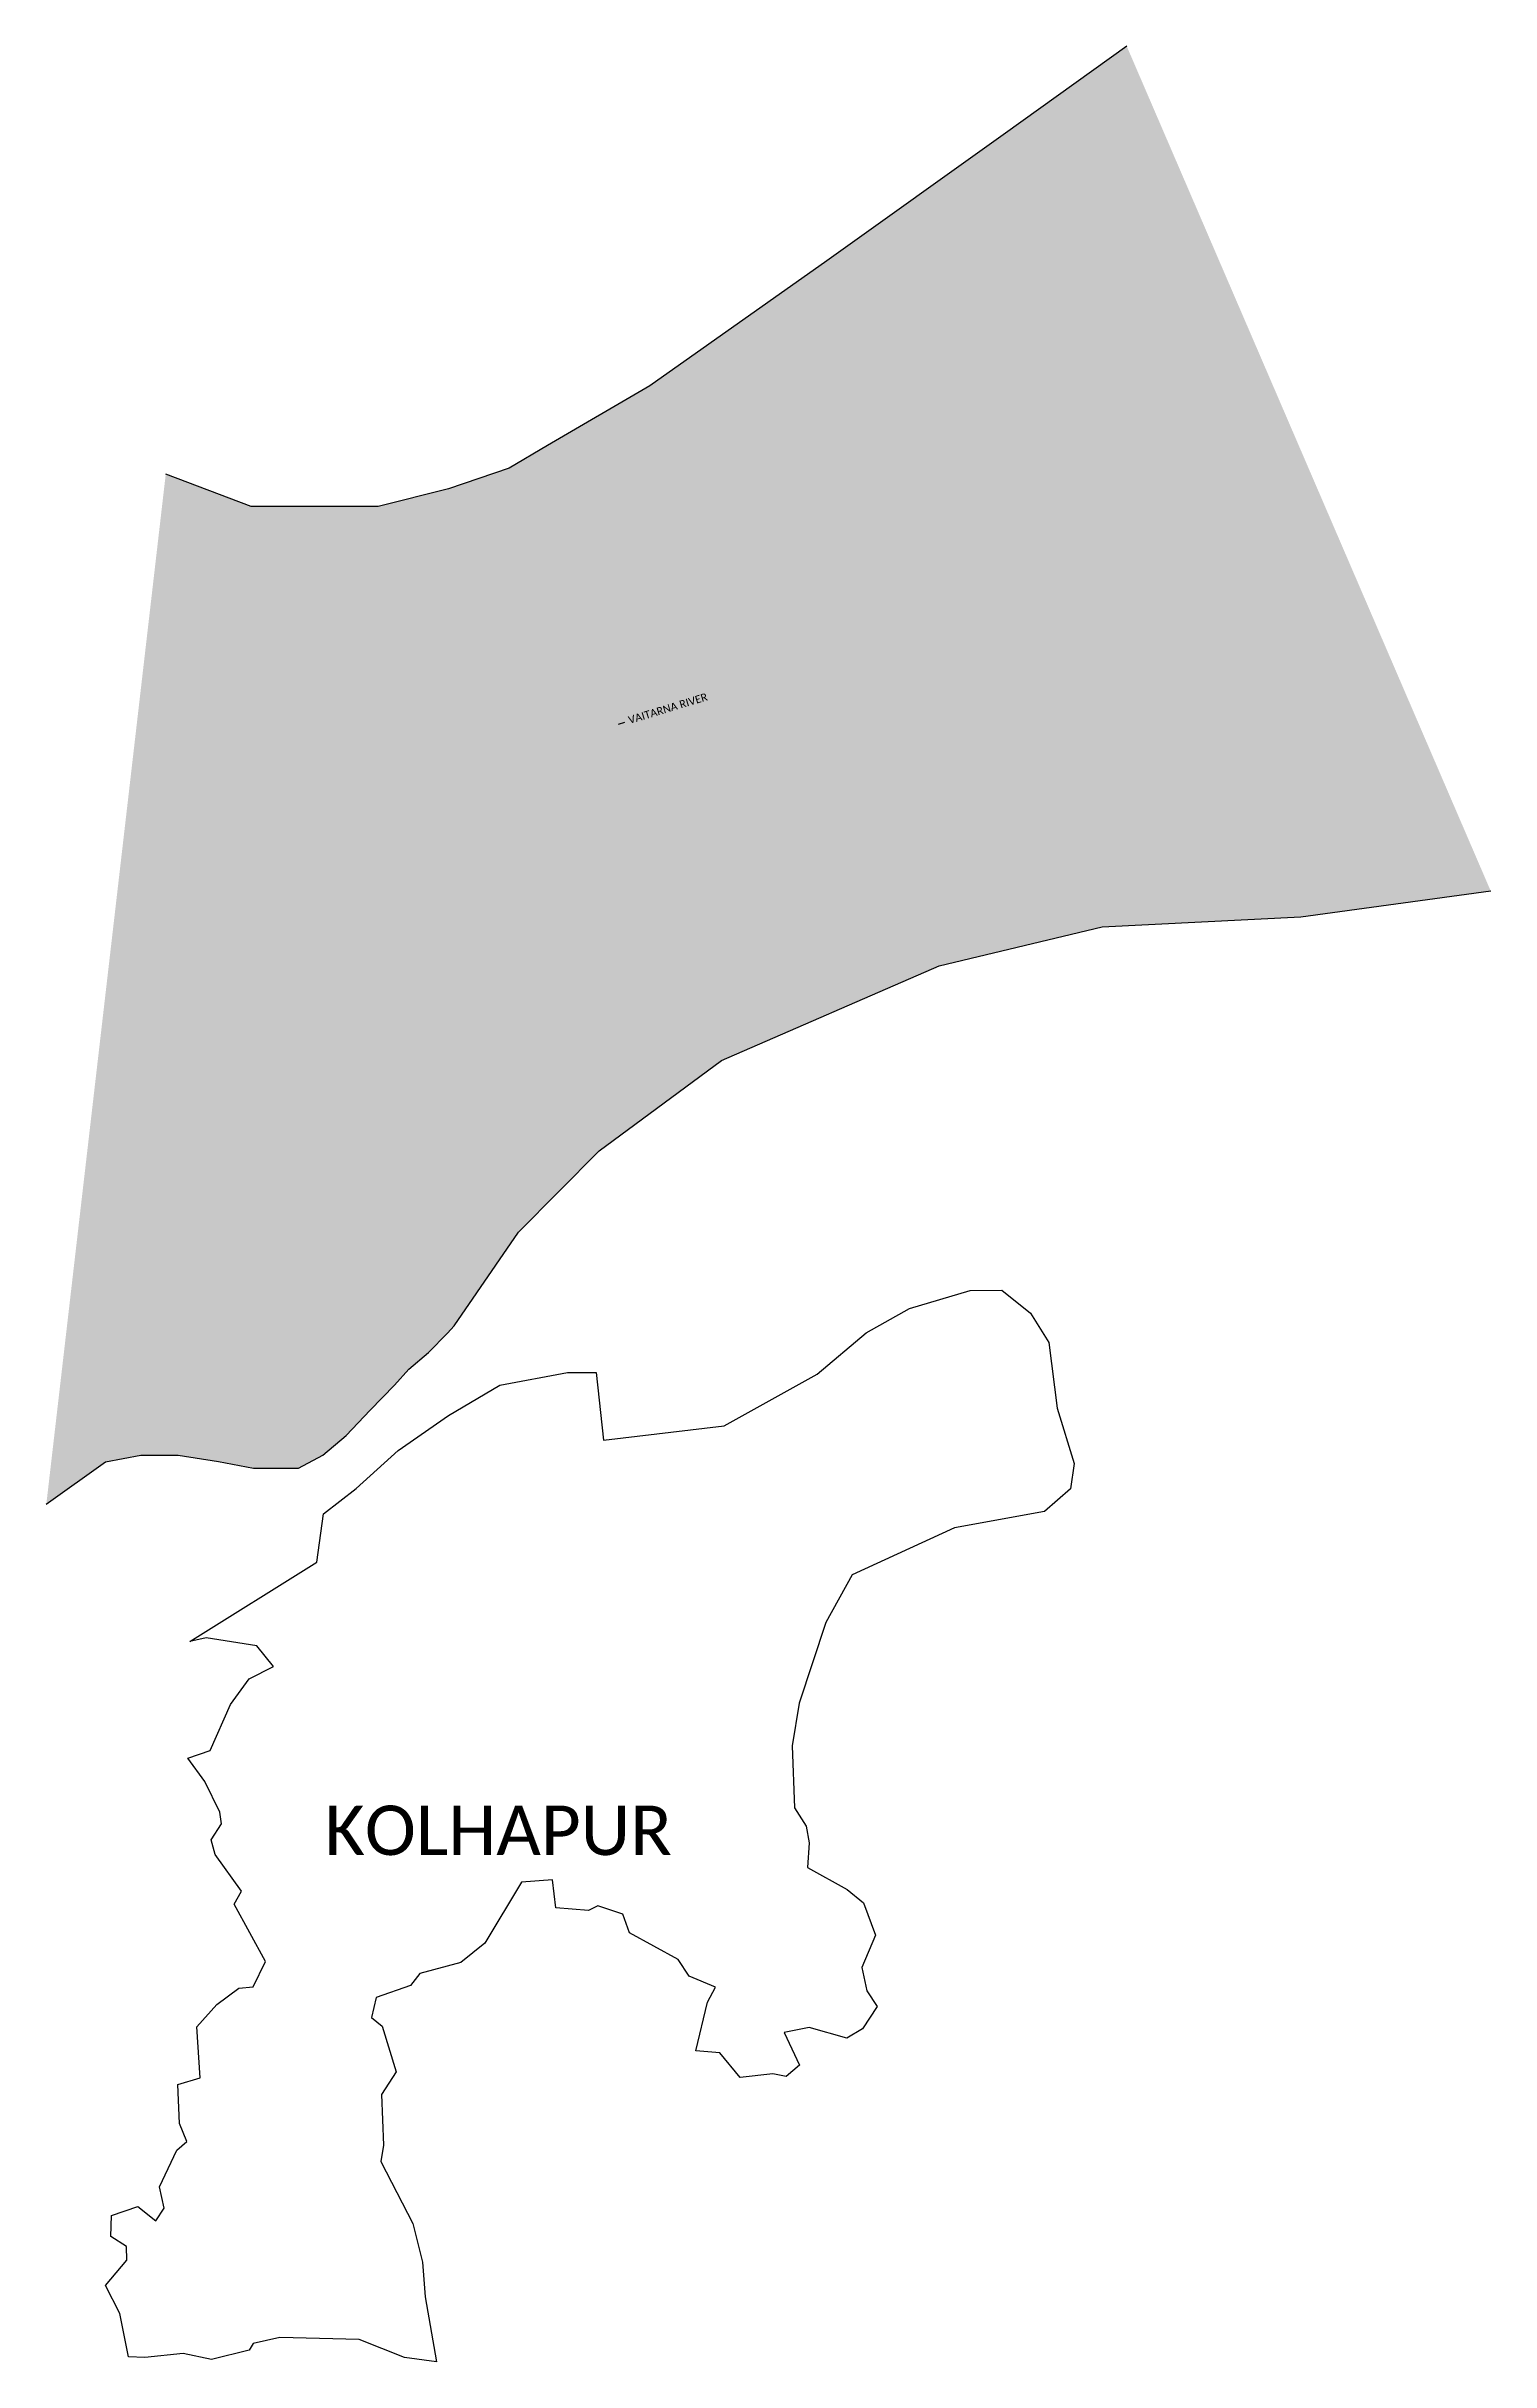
# Model space of a CAD drawing. Header units: metres. Extents: x 264751 to 268509, y 2153187 to 2159211.
import ezdxf

# ---------------------------------------------------------------- set-up
doc = ezdxf.new("R2010")
doc.units = ezdxf.units.M
for name, color, linetype in [('ARROW', 7, 'Continuous'), ('RIVER', 4, 'Continuous'), ('RIVER TEXT', 7, 'Continuous'), ('village', 3, 'Continuous'), ('VILLAGE NAME', 250, 'Continuous')]:
    doc.layers.add(name, color=color, linetype=linetype)
doc.styles.get("Standard").update_dxf_attribs({"font": 'simplex.shx'})
doc.dimstyles.get("Standard").update_dxf_attribs({"dimtxt": 0.18, "dimasz": 0.18, "dimexe": 0.18, "dimexo": 0.0625, "dimgap": 0.09, "dimtad": 0, "dimtih": 1, "dimtoh": 1, "dimdec": 4, "dimzin": 0, "dimdsep": 46, "dimtxsty": 'Standard', "dimcen": 0.09, "dimadec": 0, "dimazin": 0, "dimtfac": 1, "dimtdec": 4, "dimtofl": 0, "dimtmove": 0, "dimatfit": 3, "dimfxl": 1, "dimtolj": 1, "dimtzin": 0, "dimarcsym": 0})

msp = doc.modelspace()

# ---------------------------------------------------------------- hatches: boundary and pattern name
at = {"layer": 'RIVER'}
h = msp.add_hatch(dxfattribs=at)
h.set_pattern_fill('DASH', color=256, scale=5)
h.paths.add_polyline_path([(267562, 2159211.1), (267246.4, 2158985.5), (266781.6, 2158653.2), (266321.3, 2158327.6), (266055.2, 2158172.1), (265955.2, 2158113.7), (265796.9, 2158060), (265614.6, 2158013.5), (265283.9, 2158013.5), (265061.5, 2158097.6), (264750.8, 2155417.8), (264904.7, 2155527.8), (264996.3, 2155545.5), (265030.2, 2155545.5), (265094.2, 2155545.5), (265198.6, 2155528.7), (265289.8, 2155511.2), (265353.6, 2155511.2), (265406.7, 2155511.2), (265470.5, 2155545.4), (265531.3, 2155597), (265593.1, 2155662.2), (265656.9, 2155727.3), (265694, 2155769.2), (265745, 2155812.6), (265794.5, 2155863), (265811.6, 2155882), (265979.4, 2156125.4), (266189, 2156337), (266507.5, 2156572.2), (267073.7, 2156818.2), (267497.6, 2156920.3), (268015.2, 2156946.4), (268508.8, 2157013.6)])
h.paths.add_polyline_path([(266267.6, 2157433.4), (266483.6, 2157499.2), (266469.5, 2157545.6), (266253.5, 2157479.8)], flags=24)
h.paths.add_polyline_path([(266267.6, 2157433.4), (266483.6, 2157499.2), (266469.5, 2157545.6), (266253.5, 2157479.8)], flags=24)
h = msp.add_hatch(dxfattribs=at)
h.set_pattern_fill('DASH', color=256, scale=5)
h.paths.add_polyline_path([(267562, 2159211.1), (267246.4, 2158985.5), (266781.6, 2158653.2), (266321.3, 2158327.6), (266055.2, 2158172.1), (265955.2, 2158113.7), (265796.9, 2158060), (265614.6, 2158013.5), (265283.9, 2158013.5), (265061.5, 2158097.6), (264750.8, 2155417.8), (264904.7, 2155527.8), (264996.3, 2155545.5), (265030.2, 2155545.5), (265094.2, 2155545.5), (265198.6, 2155528.7), (265289.8, 2155511.2), (265353.6, 2155511.2), (265406.7, 2155511.2), (265470.5, 2155545.4), (265531.3, 2155597), (265593.1, 2155662.2), (265656.9, 2155727.3), (265694, 2155769.2), (265745, 2155812.6), (265794.5, 2155863), (265811.6, 2155882), (265979.4, 2156125.4), (266189, 2156337), (266507.5, 2156572.2), (267073.7, 2156818.2), (267497.6, 2156920.3), (268015.2, 2156946.4), (268508.8, 2157013.6)])
h.paths.add_polyline_path([(266267.6, 2157433.4), (266483.6, 2157499.2), (266469.5, 2157545.6), (266253.5, 2157479.8)], flags=24)
h.paths.add_polyline_path([(266267.6, 2157433.4), (266483.6, 2157499.2), (266469.5, 2157545.6), (266253.5, 2157479.8)], flags=24)

# ---------------------------------------------------------------- linework, layer by layer
for points in [[(267562, 2159211.1), (267246.4, 2158985.5), (266781.6, 2158653.2), (266321.3, 2158327.6), (266055.2, 2158172.1), (265955.2, 2158113.7), (265796.9, 2158060), (265614.6, 2158013.5), (265283.9, 2158013.5), (265061.5, 2158097.6)], [(267562, 2159211.1), (267246.4, 2158985.5), (266781.6, 2158653.2), (266321.3, 2158327.6), (266055.2, 2158172.1), (265955.2, 2158113.7), (265796.9, 2158060), (265614.6, 2158013.5), (265283.9, 2158013.5), (265061.5, 2158097.6)], [(264750.8, 2155417.8), (264904.7, 2155527.8), (264996.3, 2155545.5), (265030.2, 2155545.5), (265094.2, 2155545.5), (265198.6, 2155528.7), (265289.8, 2155511.2), (265353.6, 2155511.2), (265406.7, 2155511.2), (265470.5, 2155545.4), (265531.3, 2155597), (265593.1, 2155662.2), (265656.9, 2155727.3), (265694, 2155769.2), (265745, 2155812.6), (265794.5, 2155863), (265811.6, 2155882), (265979.4, 2156125.4), (266189, 2156337), (266507.5, 2156572.2), (267073.7, 2156818.2), (267497.6, 2156920.3), (268015.2, 2156946.4), (268508.8, 2157013.6)], [(264750.8, 2155417.8), (264904.7, 2155527.8), (264996.3, 2155545.5), (265030.2, 2155545.5), (265094.2, 2155545.5), (265198.6, 2155528.7), (265289.8, 2155511.2), (265353.6, 2155511.2), (265406.7, 2155511.2), (265470.5, 2155545.4), (265531.3, 2155597), (265593.1, 2155662.2), (265656.9, 2155727.3), (265694, 2155769.2), (265745, 2155812.6), (265794.5, 2155863), (265811.6, 2155882), (265979.4, 2156125.4), (266189, 2156337), (266507.5, 2156572.2), (267073.7, 2156818.2), (267497.6, 2156920.3), (268015.2, 2156946.4), (268508.8, 2157013.6)]]:
    msp.add_lwpolyline(points, dxfattribs=at)
at = {"layer": 'village', "color": 3, "true_color": 0x00ff00}
msp.add_polyline3d([(266470.7, 2154122, 0), (266491.5, 2154160.8, 0), (266423.2, 2154189.6, 0), (266394.4, 2154233, 0), (266268.2, 2154302.2, 0), (266250.6, 2154350.7, 0), (266185.8, 2154372.4, 0), (266161.2, 2154360.3, 0), (266076.6, 2154367.5, 0), (266067.8, 2154440.6, 0), (265987.1, 2154434.6, 0), (265891.6, 2154275.5, 0), (265829.3, 2154225.1, 0), (265722.7, 2154196.6, 0), (265698.4, 2154165.9, 0), (265608.7, 2154134.7, 0), (265597.2, 2154082.5, 0), (265624.8, 2154059.3, 0), (265661, 2153941, 0), (265622.9, 2153881.5, 0), (265627.9, 2153750.5, 0), (265620.8, 2153707.5, 0), (265704.6, 2153546.4, 0), (265729.7, 2153445.4, 0), (265736.2, 2153355.1, 0), (265766.3, 2153186.7, 0), (265682.3, 2153197.8, 0), (265564.7, 2153244.2, 0), (265358.6, 2153249.3, 0), (265288.8, 2153233.6, 0), (265278.3, 2153217, 0), (265180.8, 2153192.6, 0), (265106.6, 2153207.8, 0), (265006.8, 2153197.2, 0), (264964.5, 2153199.7, 0), (264942.2, 2153312, 0), (264905.2, 2153385, 0), (264960, 2153451.1, 0), (264959.3, 2153486, 0), (264918.9, 2153512.7, 0), (264920.7, 2153566.7, 0), (264989.1, 2153590.1, 0), (265035.4, 2153553.4, 0), (265057.5, 2153586.5, 0), (265045.3, 2153641.8, 0), (265090.6, 2153736.8, 0), (265116.2, 2153759.7, 0), (265097.3, 2153806.6, 0), (265093.2, 2153908, 0), (265150.7, 2153924.9, 0), (265142.7, 2154057.9, 0), (265194.4, 2154116.5, 0), (265251.5, 2154158.9, 0), (265288.7, 2154162, 0), (265321.1, 2154227.8, 0), (265239.7, 2154377.2, 0), (265259, 2154411.3, 0), (265190, 2154506.7, 0), (265179.5, 2154544.5, 0), (265206.7, 2154586, 0), (265202.3, 2154616.2, 0), (265163.3, 2154696.2, 0), (265119, 2154757.2, 0), (265177.5, 2154776.9, 0), (265230.3, 2154896.4, 0), (265278.4, 2154963.4, 0), (265342.2, 2154995.8, 0), (265298.8, 2155049.3, 0), (265167, 2155070.1, 0), (265124.5, 2155060.9, 0), (265454.5, 2155267, 0), (265471.9, 2155392.7, 0), (265556.8, 2155458.9, 0), (265666.6, 2155557.6, 0), (265797, 2155648.8, 0), (265930.7, 2155727.5, 0), (266106.6, 2155760.6, 0), (266181.5, 2155760.3, 0), (266200.4, 2155584.8, 0), (266514.7, 2155621.4, 0), (266756, 2155756.2, 0), (266884.3, 2155863.9, 0), (266996.4, 2155926.7, 0), (267154.8, 2155974.1, 0), (267237.1, 2155974.6, 0), (267311.1, 2155914.5, 0), (267359, 2155838.4, 0), (267380.6, 2155667.7, 0), (267425.1, 2155523.3, 0), (267415.3, 2155458.2, 0), (267348.2, 2155399.2, 0), (267113.5, 2155356.2, 0), (266847.7, 2155234.1, 0), (266778.8, 2155109.9, 0), (266709.2, 2154900.2, 0), (266691.7, 2154789, 0), (266697.3, 2154627.5, 0), (266727.9, 2154580.3, 0), (266735.5, 2154536.7, 0), (266731, 2154472.4, 0), (266834.6, 2154415.1, 0), (266876.6, 2154380.2, 0), (266907.9, 2154296.2, 0), (266872.9, 2154212.5, 0), (266885.3, 2154151.7, 0), (266912.3, 2154110.9, 0), (266874.1, 2154052.6, 0), (266833.7, 2154028.1, 0), (266735.2, 2154056.5, 0), (266670.7, 2154042.8, 0), (266710.4, 2153958.6, 0), (266675.4, 2153929, 0), (266641.4, 2153935.3, 0), (266556.2, 2153926.1, 0), (266503.3, 2153990, 0), (266440.7, 2153995.8, 0)], close=True, dxfattribs=at)
msp.add_polyline3d([(266470.7, 2154122, 0), (266491.5, 2154160.8, 0), (266423.2, 2154189.6, 0), (266394.4, 2154233, 0), (266268.2, 2154302.2, 0), (266250.6, 2154350.7, 0), (266185.8, 2154372.4, 0), (266161.2, 2154360.3, 0), (266076.6, 2154367.5, 0), (266067.8, 2154440.6, 0), (265987.1, 2154434.6, 0), (265891.6, 2154275.5, 0), (265829.3, 2154225.1, 0), (265722.7, 2154196.6, 0), (265698.4, 2154165.9, 0), (265608.7, 2154134.7, 0), (265597.2, 2154082.5, 0), (265624.8, 2154059.3, 0), (265661, 2153941, 0), (265622.9, 2153881.5, 0), (265627.9, 2153750.5, 0), (265620.8, 2153707.5, 0), (265704.6, 2153546.4, 0), (265729.7, 2153445.4, 0), (265736.2, 2153355.1, 0), (265766.3, 2153186.7, 0), (265682.3, 2153197.8, 0), (265564.7, 2153244.2, 0), (265358.6, 2153249.3, 0), (265288.8, 2153233.6, 0), (265278.3, 2153217, 0), (265180.8, 2153192.6, 0), (265106.6, 2153207.8, 0), (265006.8, 2153197.2, 0), (264964.5, 2153199.7, 0), (264942.2, 2153312, 0), (264905.2, 2153385, 0), (264960, 2153451.1, 0), (264959.3, 2153486, 0), (264918.9, 2153512.7, 0), (264920.7, 2153566.7, 0), (264989.1, 2153590.1, 0), (265035.4, 2153553.4, 0), (265057.5, 2153586.5, 0), (265045.3, 2153641.8, 0), (265090.6, 2153736.8, 0), (265116.2, 2153759.7, 0), (265097.3, 2153806.6, 0), (265093.2, 2153908, 0), (265150.7, 2153924.9, 0), (265142.7, 2154057.9, 0), (265194.4, 2154116.5, 0), (265251.5, 2154158.9, 0), (265288.7, 2154162, 0), (265321.1, 2154227.8, 0), (265239.7, 2154377.2, 0), (265259, 2154411.3, 0), (265190, 2154506.7, 0), (265179.5, 2154544.5, 0), (265206.7, 2154586, 0), (265202.3, 2154616.2, 0), (265163.3, 2154696.2, 0), (265119, 2154757.2, 0), (265177.5, 2154776.9, 0), (265230.3, 2154896.4, 0), (265278.4, 2154963.4, 0), (265342.2, 2154995.8, 0), (265298.8, 2155049.3, 0), (265167, 2155070.1, 0), (265124.5, 2155060.9, 0), (265454.5, 2155267, 0), (265471.9, 2155392.7, 0), (265556.8, 2155458.9, 0), (265666.6, 2155557.6, 0), (265797, 2155648.8, 0), (265930.7, 2155727.5, 0), (266106.6, 2155760.6, 0), (266181.5, 2155760.3, 0), (266200.4, 2155584.8, 0), (266514.7, 2155621.4, 0), (266756, 2155756.2, 0), (266884.3, 2155863.9, 0), (266996.4, 2155926.7, 0), (267154.8, 2155974.1, 0), (267237.1, 2155974.6, 0), (267311.1, 2155914.5, 0), (267359, 2155838.4, 0), (267380.6, 2155667.7, 0), (267425.1, 2155523.3, 0), (267415.3, 2155458.2, 0), (267348.2, 2155399.2, 0), (267113.5, 2155356.2, 0), (266847.7, 2155234.1, 0), (266778.8, 2155109.9, 0), (266709.2, 2154900.2, 0), (266691.7, 2154789, 0), (266697.3, 2154627.5, 0), (266727.9, 2154580.3, 0), (266735.5, 2154536.7, 0), (266731, 2154472.4, 0), (266834.6, 2154415.1, 0), (266876.6, 2154380.2, 0), (266907.9, 2154296.2, 0), (266872.9, 2154212.5, 0), (266885.3, 2154151.7, 0), (266912.3, 2154110.9, 0), (266874.1, 2154052.6, 0), (266833.7, 2154028.1, 0), (266735.2, 2154056.5, 0), (266670.7, 2154042.8, 0), (266710.4, 2153958.6, 0), (266675.4, 2153929, 0), (266641.4, 2153935.3, 0), (266556.2, 2153926.1, 0), (266503.3, 2153990, 0), (266440.7, 2153995.8, 0)], close=True, dxfattribs=at)

# ---------------------------------------------------------------- texts
at = {"layer": 'RIVER TEXT', "insert": (266218.7, 2157453.5), "char_height": 20, "attachment_point": 1, "rotation": 16.93138}
msp.add_mtext_dynamic_manual_height_columns('\\pxqc;{\\fCalibri|b0|i0|c0|p34;VAITARNA RIVER} ', width=305.926, gutter_width=1, heights=[20.5], dxfattribs=at)
msp.add_mtext_dynamic_manual_height_columns('\\pxqc;{\\fCalibri|b0|i0|c0|p34;VAITARNA RIVER} ', width=305.926, gutter_width=1, heights=[20.5], dxfattribs=at)
msp.add_mtext_dynamic_manual_height_columns('\\pxqc;{\\fCalibri|b0|i0|c0|p34;VAITARNA RIVER} ', width=305.926, gutter_width=1, heights=[20.5], dxfattribs=at)
msp.add_mtext_dynamic_manual_height_columns('\\pxqc;{\\fCalibri|b0|i0|c0|p34;VAITARNA RIVER} ', width=305.926, gutter_width=1, heights=[20.5], dxfattribs=at)
at = {"layer": 'VILLAGE NAME', "insert": (265475.4, 2154633.6), "char_height": 128.647, "attachment_point": 1}
msp.add_mtext_dynamic_manual_height_columns('{\\fCalibri|b0|i0|c0|p34;KOLHAPUR}', width=1334.797, gutter_width=643.2, heights=[0], dxfattribs=at)

# ---------------------------------------------------------------- leaders
at = {"layer": 'ARROW'}
msp.add_leader([(266239.9, 2157447.7), (266255.6, 2157453)], dimstyle='Standard', override={"dimasz": 3, "dimgap": 0.09, "dimtad": 0}, dxfattribs=at)
msp.add_leader([(266239.9, 2157447.7), (266255.6, 2157453)], dimstyle='Standard', override={"dimasz": 3, "dimgap": 0.09, "dimtad": 0}, dxfattribs=at)
msp.add_leader([(266239.9, 2157447.7), (266255.6, 2157453)], dimstyle='Standard', override={"dimasz": 3, "dimgap": 0.09, "dimtad": 0}, dxfattribs=at)
msp.add_leader([(266239.9, 2157447.7), (266255.6, 2157453)], dimstyle='Standard', override={"dimasz": 3, "dimgap": 0.09, "dimtad": 0}, dxfattribs=at)

doc.saveas('drawing.dxf')
